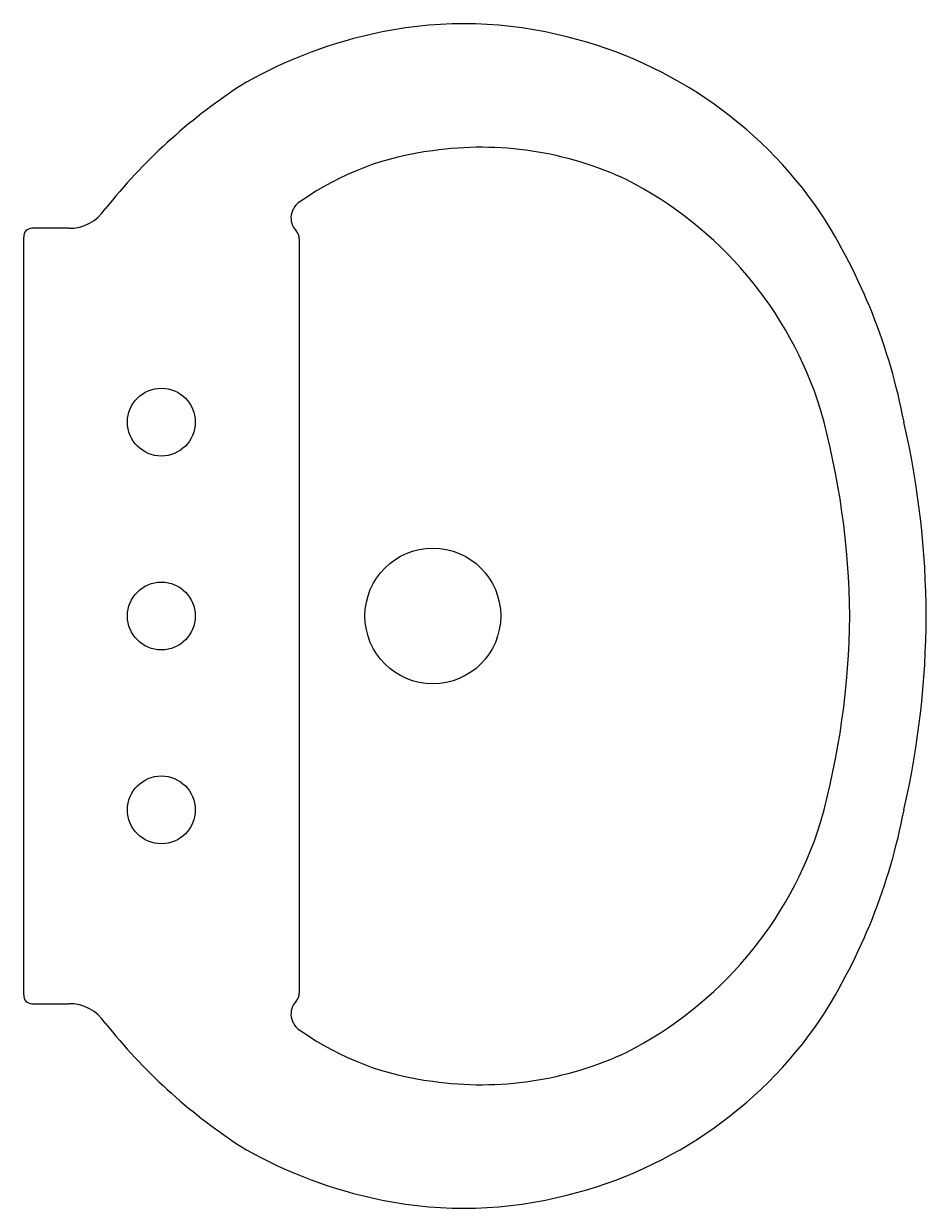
# Model space of a CAD drawing. Header units: millimetres. Extents: x -2942.176 to -2941.71, y 2971.857 to 2972.468.
import ezdxf

# ---------------------------------------------------------------- set-up
doc = ezdxf.new("R2010")
doc.units = ezdxf.units.MM
doc.header["$LTSCALE"] = 10
doc.layers.add('banheiro_louças', color=2, linetype='Continuous')

msp = doc.modelspace()

# ---------------------------------------------------------------- linework, layer by layer
at = {"layer": 'banheiro_louças'}
for p, q in [((-2942.15238, 2972.36251), (-2942.17152, 2972.36251)), ((-2942.17564, 2971.96701), (-2942.17564, 2972.35801)), ((-2942.03364, 2972.35701), (-2942.03364, 2972.16251)), ((-2942.03364, 2972.16251), (-2942.03364, 2971.96801)), ((-2942.17152, 2971.96251), (-2942.15238, 2971.96251))]:
    msp.add_line(p, q, dxfattribs=at)
for centre in [(-2942.10464, 2972.26251), (-2942.10464, 2972.16251), (-2942.10464, 2972.06251)]:
    msp.add_circle(centre, 0.0175, dxfattribs=at)
at = {"layer": 'banheiro_louças', "color": 1}
msp.add_circle((-2941.96464, 2972.16251), 0.035, dxfattribs=at)
at = {"layer": 'banheiro_louças'}
for centre, radius, start, end in [((-2941.94864, 2972.25726), 0.21079, 76.8373, 103.1627), ((-2941.94587, 2972.2355), 0.23262, 102.60788, 120.7041), ((-2941.94886, 2972.2447), 0.22308, 34.32899, 77.51661), ((-2941.90023, 2972.18614), 0.29869, 123.39893, 141.39595), ((-2941.94749, 2972.25572), 0.14778, 96.66514, 125.18386), ((-2941.93964, 2972.22834), 0.17595, 64.76999, 98.16848), ((-2941.95569, 2972.20923), 0.20018, 17.37467, 62.94615), ((-2942.15209, 2972.38452), 0.02202, 269.25043, 326.92725), ((-2942.02802, 2972.36788), 0.00979, 118.20481, 223.63166), ((-2942.02296, 2972.2051), 0.30674, 10.78708, 32.63269), ((-2942.17143, 2972.35828), 0.00422, 91.29719, 183.75938), ((-2942.03853, 2972.3576), 0.00492, 353.09096, 45.84327), ((-2942.16158, 2972.15879), 0.41196, 0.51645, 15.51774), ((-2942.17508, 2972.1597), 0.46494, 0.34578, 12.77461), ((-2942.16158, 2972.16622), 0.41196, 344.48226, 359.48355), ((-2942.17508, 2972.16531), 0.46494, 347.22539, 359.65422), ((-2942.02296, 2972.11992), 0.30674, 327.36731, 349.21292), ((-2941.95569, 2972.11578), 0.20018, 297.05385, 342.62533), ((-2942.03853, 2971.96741), 0.00492, 314.15673, 6.90904), ((-2942.17143, 2971.96673), 0.00422, 176.24062, 268.70281), ((-2942.15209, 2971.94049), 0.02202, 33.07275, 90.74957), ((-2942.02802, 2971.95713), 0.00979, 136.36834, 241.79519), ((-2941.90023, 2972.13887), 0.29869, 218.60405, 236.60107), ((-2941.94886, 2972.08031), 0.22308, 282.48339, 325.67101), ((-2941.94749, 2972.06929), 0.14778, 234.81614, 263.33486), ((-2941.93964, 2972.09667), 0.17595, 261.83152, 295.23001), ((-2941.94587, 2972.08951), 0.23262, 239.2959, 257.39212), ((-2941.94864, 2972.06776), 0.21079, 256.8373, 283.1627)]:
    msp.add_arc(centre, radius, start, end, dxfattribs=at)

doc.saveas('drawing.dxf')
